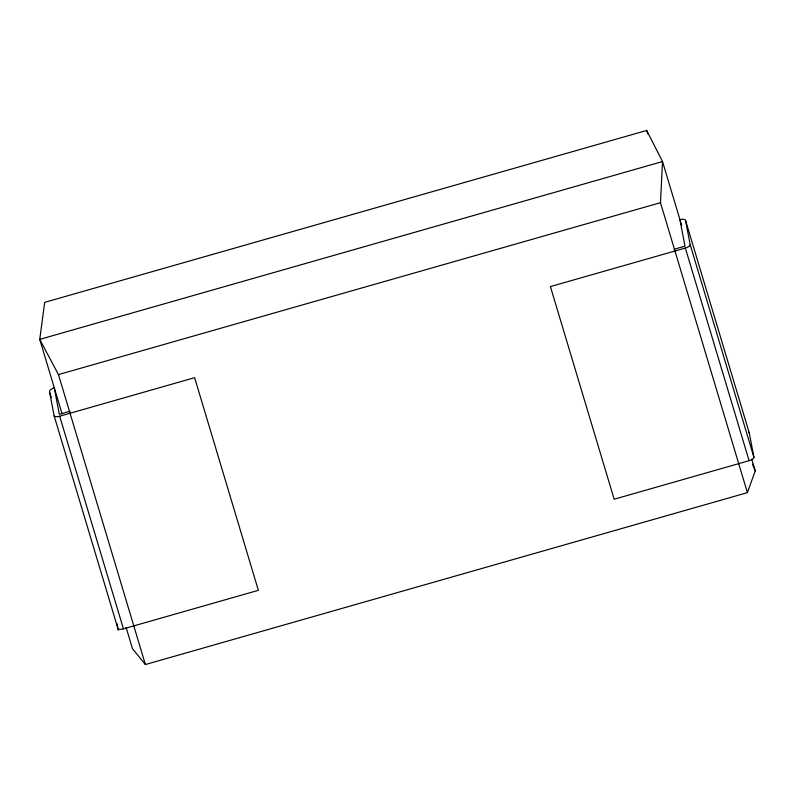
<?xml version="1.0" encoding="UTF-8"?>
<svg xmlns="http://www.w3.org/2000/svg" width="795" height="795" viewBox="0 0 795 795"><rect width="100%" height="100%" fill="white"/><g stroke="black" fill="none" stroke-linecap="round" stroke-linejoin="round"><path stroke-width="1.19" d="M126.117 627.464L132.477 648.67L145.396 664.55L747.409 492.642L660.486 202.685L662.523 161.544L646.703 130.45L44.689 302.358L39.75 339.376L62.07 413.837M747.409 492.642L755.25 470.829L751.742 459.113M681.693 225.472L662.523 161.544L39.75 339.376L58.462 374.594L660.486 202.685M70.059 411.253L59.317 414.314L54.239 387.702A7.125 2.544 -16.7 0 0 49.509 391.617L54.13 415.805L117.968 628.676A5.396 1.928 -16.7 0 0 123.424 628.855L258.365 590.327L194.616 377.685L59.675 416.222A5.396 1.928 -16.7 0 1 54.13 415.805M674.24 249.223L684.992 246.152L679.914 219.539A6.817 2.435 -16.7 0 1 685.548 220.404L749.297 433.036L753.928 457.304A5.396 1.928 -16.7 0 1 749.099 460.683L614.167 499.22L550.418 286.578L685.35 248.05A5.396 1.928 -16.7 0 0 690.179 244.671L685.548 220.404M752.368 464.111L755.25 470.829M690.179 244.671L753.928 457.304M685.35 248.05L749.099 460.683M646.703 130.45L647.776 134.017M58.462 374.594L145.396 664.55M59.675 416.222L123.424 628.855M49.866 392.8L51.287 397.52M116.954 623.608L118.236 630.336M748.433 432.172A6.817 2.435 -16.7 0 1 749.297 433.036"/></g></svg>
